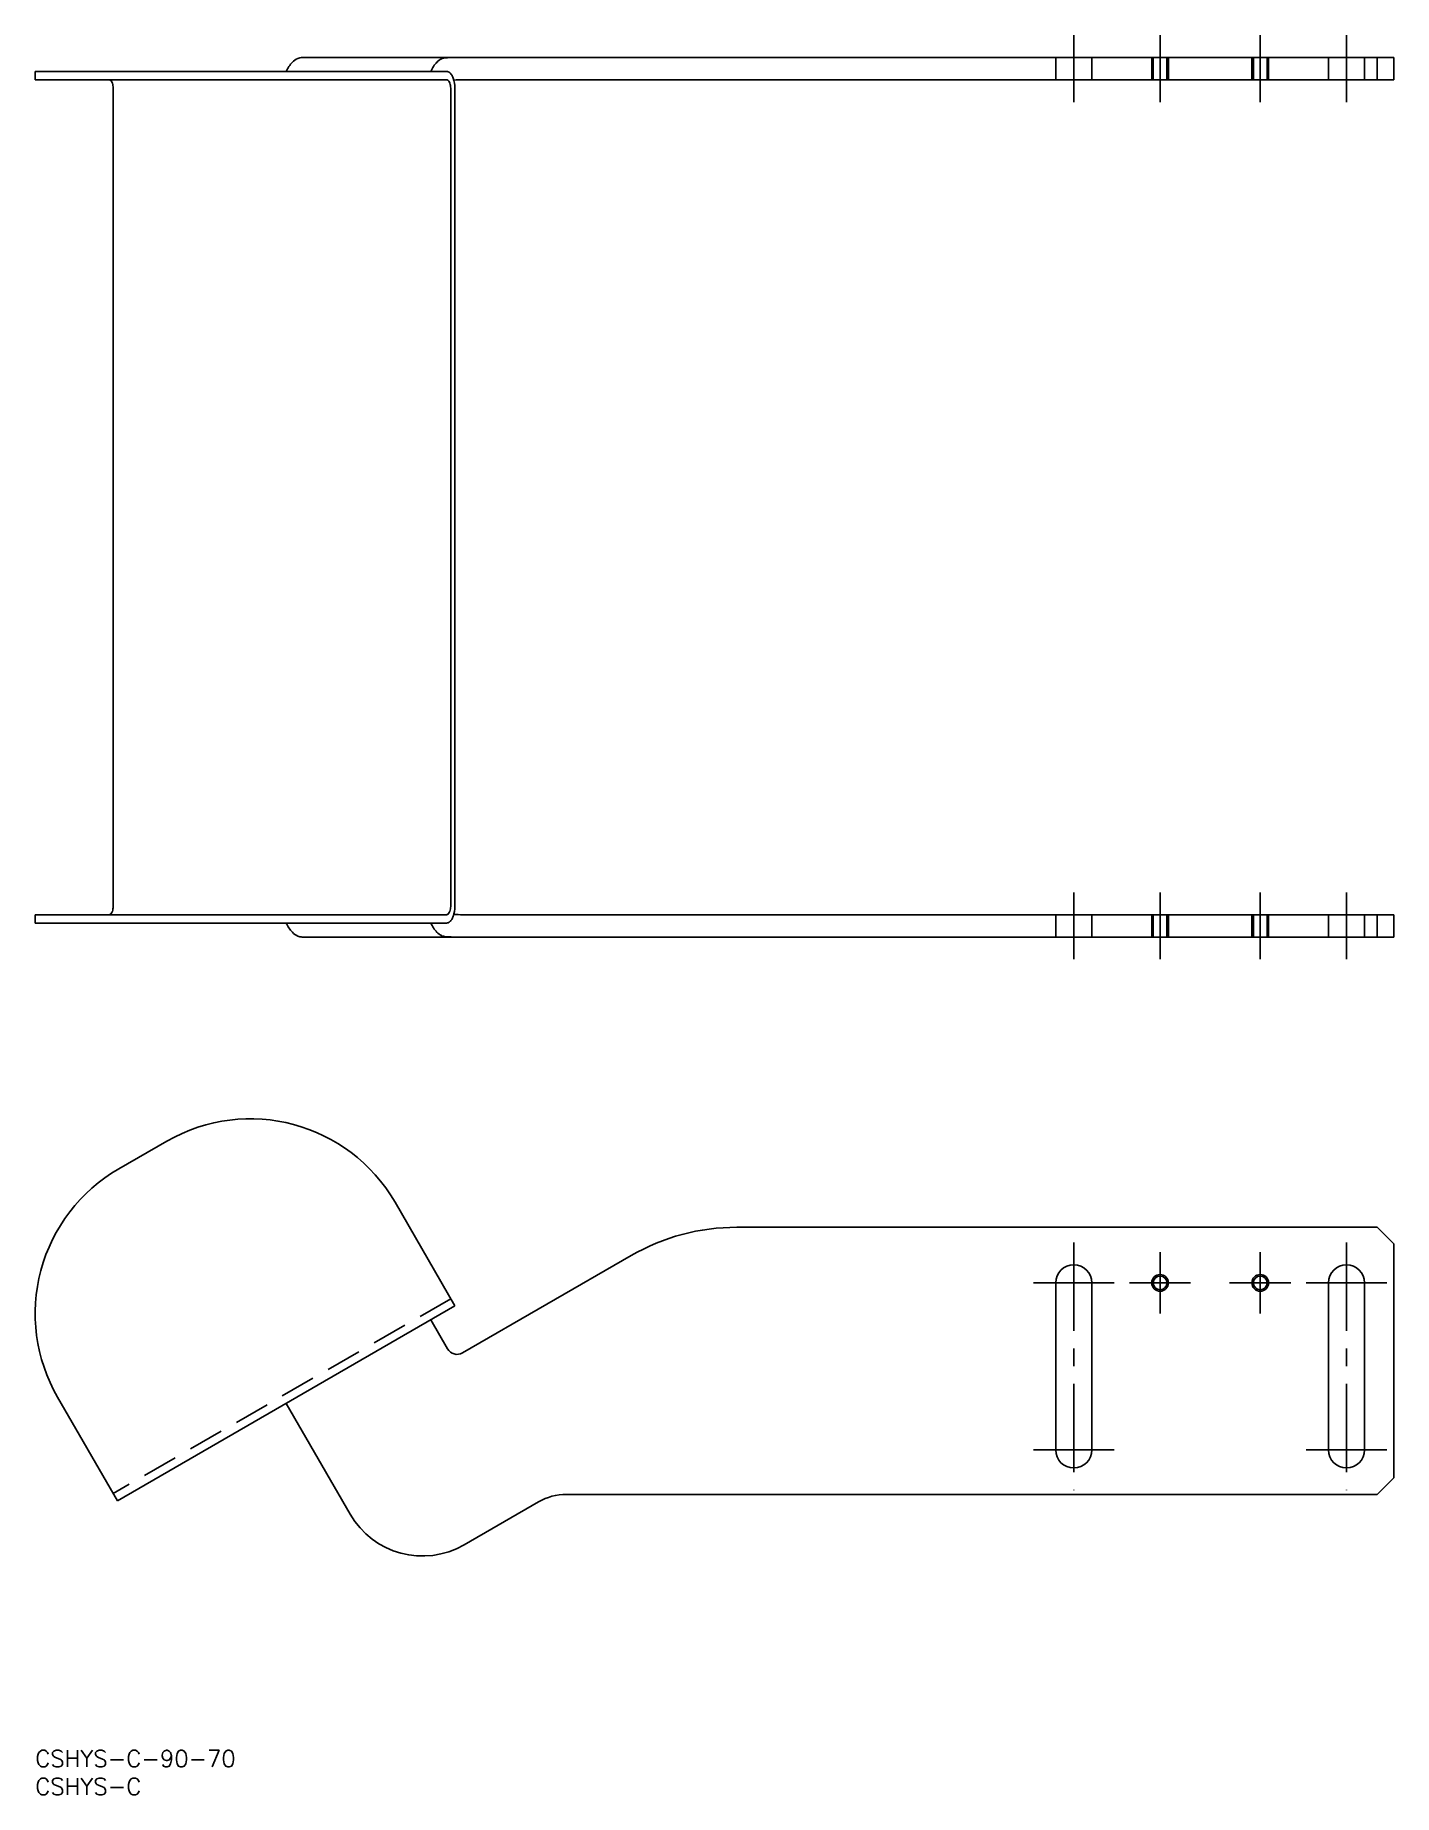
# Model space of a CAD drawing. Extents: x 0 to 244, y -8 to 308.
import ezdxf

# ---------------------------------------------------------------- set-up
doc = ezdxf.new("R2010")
doc.units = 0
doc.header["$LTSCALE"] = 0.5
doc.linetypes.add('CENTER', pattern=[50.8, 31.75, -6.35, 6.35, -6.35])
doc.linetypes.add('DASHED', pattern=[19.05, 12.7, -6.35])
doc.layers.get('0').update_dxf_attribs({"linetype": 'CONTINUOUS'})
doc.layers.add('CENTER', color=1, linetype='CENTER')
doc.styles.get("Standard").update_dxf_attribs({"font": 'txt.shx', "height": 3, "bigfont": 'bigfont.shx'})

# ---------------------------------------------------------------- blocks, each defined once
blk = doc.blocks.new('*U37')
at = {"color": 7, "linetype": 'CONTINUOUS'}
blk.add_text('CSHYS-C-90-70', height=3, dxfattribs=at).set_placement((0, -3))
blk = doc.blocks.new('*U38')
at = {"color": 7, "linetype": 'CONTINUOUS'}
blk.add_text('CSHYS-C', height=3, dxfattribs=at).set_placement((0, -8))

msp = doc.modelspace()

# ---------------------------------------------------------------- linework, layer by layer
at = {"color": 7, "linetype": 'CONTINUOUS'}
for p, q in [((244.05, 304.09), (47.95, 304.09)), ((241.05, 300.09), (241.05, 304.09)), ((244.05, 300.09), (244.05, 304.09)), ((-0.03, 301.59), (73.86, 301.59)), ((-0.03, 301.59), (-0.03, 300.09)), ((-0.03, 300.09), (73.86, 300.09)), ((13.98, 298.59), (13.98, 151.59)), ((74.61, 151.59), (74.61, 298.59)), ((75.36, 151.59), (75.36, 298.59)), ((76.76, 300.09), (244.05, 300.09)), ((73.86, 150.09), (-0.03, 150.09)), ((-0.03, 150.09), (-0.03, 148.59)), ((-0.03, 148.59), (73.86, 148.59)), ((76.76, 150.09), (244.05, 150.09)), ((241.05, 150.09), (241.05, 146.09)), ((244.05, 150.09), (244.05, 146.09)), ((244.05, 146.09), (47.95, 146.09)), ((23.63, 109.42), (14.97, 104.42)), ((64.61, 98.44), (75.36, 79.82)), ((126.03, 93.96), (241.05, 93.96)), ((241.05, 93.96), (244.05, 90.96)), ((76.76, 71.39), (107.03, 88.86)), ((244.05, 48.96), (244.05, 90.96)), ((183.3, 83.96), (183.3, 53.96)), ((189.8, 83.96), (189.8, 53.96)), ((232.3, 83.96), (232.3, 53.96)), ((238.8, 53.96), (238.8, 83.96)), ((75.36, 79.82), (14.73, 44.82)), ((71.03, 77.32), (74.03, 72.12)), ((3.98, 63.44), (14.73, 44.82)), ((56.55, 42.4), (45.05, 62.32)), ((244.05, 48.96), (241.05, 45.96)), ((77.04, 36.91), (90.39, 44.62)), ((241.05, 45.96), (95.39, 45.96))]:
    msp.add_line(p, q, dxfattribs=at)
at = {"color": 3, "linetype": 'DASHED'}
for p, q in [((183.3, 304.09), (183.3, 300.09)), ((189.8, 304.09), (189.8, 300.09)), ((200.55, 304.09), (200.55, 300.09)), ((200.82, 304.09), (200.82, 300.09)), ((203.27, 304.09), (203.27, 300.09)), ((203.55, 304.09), (203.55, 300.09)), ((218.55, 304.09), (218.55, 300.09)), ((218.82, 304.09), (218.82, 300.09)), ((221.27, 304.09), (221.27, 300.09)), ((221.55, 304.09), (221.55, 300.09)), ((232.3, 304.09), (232.3, 300.09)), ((238.8, 304.09), (238.8, 300.09)), ((183.3, 150.09), (183.3, 146.09)), ((189.8, 150.09), (189.8, 146.09)), ((200.55, 150.09), (200.55, 146.09)), ((200.82, 150.09), (200.82, 146.09)), ((203.27, 150.09), (203.27, 146.09)), ((203.55, 150.09), (203.55, 146.09)), ((218.55, 150.09), (218.55, 146.09)), ((218.82, 150.09), (218.82, 146.09)), ((221.27, 150.09), (221.27, 146.09)), ((221.55, 150.09), (221.55, 146.09)), ((232.3, 150.09), (232.3, 146.09)), ((238.8, 150.09), (238.8, 146.09)), ((74.61, 81.12), (13.98, 46.12))]:
    msp.add_line(p, q, dxfattribs=at)
at = {"color": 3, "linetype": 'CONTINUOUS'}
for centre in [(202.05, 83.96), (220.05, 83.96)]:
    msp.add_circle(centre, 1.5, dxfattribs=at)
at = {"color": 7, "linetype": 'CONTINUOUS'}
for centre in [(202.05, 83.96), (220.05, 83.96)]:
    msp.add_circle(centre, 1.23, dxfattribs=at)
for centre, radius, start, end in [((48.4, 301.07), 3.12, 113.9293, 135.5253), ((47.95, 302.04), 2.05, 89.9153, 113.4517), ((74.44, 301.01), 3.21, 117.9931, 135.4377), ((73.9, 301.62), 2.42, 95.4458, 113.6565), ((75.34, 282.41), 21.68, 90.8577, 94.408), ((50.86, 298.88), 6.41, 136.9369, 154.9593), ((76.44, 299.15), 5.94, 136.2147, 155.6816), ((73.85, 300.79), 0.805, 66.8622, 89.5464), ((73.75, 300.56), 1.05, 45.9356, 66.9309), ((73.39, 300.11), 1.63, 30.6864, 47.5745), ((71.88, 299.19), 3.4, 20.4869, 31.1494), ((70.09, 298.64), 5.26, 359.4683, 19.243), ((13.23, 299.68), 0.417, 58.0451, 89.2524), ((13.06, 299.41), 0.734, 36.6097, 57.5412), ((12.63, 299.08), 1.28, 18.6243, 37.1813), ((11.2, 298.59), 2.78, 0, 18.7114), ((73.85, 299.68), 0.417, 58.0451, 89.2524), ((73.68, 299.41), 0.734, 36.6097, 57.5412), ((73.25, 299.08), 1.28, 18.6243, 37.1813), ((71.83, 298.59), 2.78, 0, 18.7114), ((76.55, 282.03), 18.06, 89.3262, 94.3671), ((13.23, 150.52), 0.429, 271.1112, 303.9235), ((12.98, 150.86), 0.85, 305.0526, 332.5298), ((12.31, 151.26), 1.62, 330.8972, 339.9008), ((11.2, 151.59), 2.78, 341.2886, 0), ((50.86, 151.31), 6.41, 205.0407, 223.0631), ((76.44, 151.04), 5.94, 204.3184, 223.7853), ((73.85, 150.52), 0.429, 271.1112, 303.9235), ((73.85, 149.4), 0.805, 270.4536, 293.1378), ((73.6, 150.86), 0.85, 305.0526, 332.5298), ((73.75, 149.62), 1.05, 293.0691, 314.0644), ((72.94, 151.26), 1.62, 330.8972, 339.9008), ((71.83, 151.59), 2.78, 341.2886, 0), ((73.39, 150.07), 1.63, 312.4255, 329.3136), ((71.88, 151), 3.4, 328.8506, 339.5131), ((70.09, 151.54), 5.27, 340.7608, 0.5278), ((76.55, 168.2), 18.1, 265.6387, 270.6682), ((48.4, 149.12), 3.12, 224.4747, 246.0707), ((47.95, 148.14), 2.05, 246.5483, 270.0847), ((74.44, 149.18), 3.21, 224.5623, 242.0069), ((73.9, 148.56), 2.42, 246.3435, 264.5542), ((75.34, 167.77), 21.68, 265.592, 269.1423), ((38.63, 83.44), 30, 30, 120), ((29.97, 78.44), 30, 120, 210), ((126.03, 55.96), 38, 90, 120), ((186.55, 83.96), 3.25, 0, 180), ((235.55, 83.96), 3.25, 0, 180), ((75.76, 73.12), 2, 210, 300), ((186.55, 53.96), 3.25, 180, 0), ((235.55, 53.96), 3.25, 180, 0), ((95.39, 35.96), 10, 90, 120), ((69.54, 49.9), 15, 210, 300)]:
    msp.add_arc(centre, radius, start, end, dxfattribs=at)
at = {"layer": 'CENTER', "color": 1, "linetype": 'CENTER'}
for p, q in [((186.55, 308.09), (186.55, 296.09)), ((202.05, 308.09), (202.05, 296.09)), ((220.05, 308.09), (220.05, 296.09)), ((235.55, 308.09), (235.55, 296.09)), ((186.55, 154.09), (186.55, 142.09)), ((202.05, 154.09), (202.05, 142.09)), ((220.05, 154.09), (220.05, 142.09)), ((235.55, 154.09), (235.55, 142.09)), ((186.55, 91.21), (186.55, 46.71)), ((202.05, 89.46), (202.05, 78.46)), ((220.05, 89.46), (220.05, 78.46)), ((235.55, 91.21), (235.55, 46.71)), ((193.8, 83.96), (179.3, 83.96)), ((207.55, 83.96), (196.55, 83.96)), ((225.55, 83.96), (214.55, 83.96)), ((242.8, 83.96), (228.3, 83.96)), ((193.8, 53.96), (179.3, 53.96)), ((242.8, 53.96), (228.3, 53.96))]:
    msp.add_line(p, q, dxfattribs=at)

# ---------------------------------------------------------------- block references
at = {"color": 7, "linetype": 'CONTINUOUS'}
for name in ['*U37', '*U38']:
    msp.add_blockref(name, (0, 0), dxfattribs=at)

doc.saveas('drawing.dxf')
